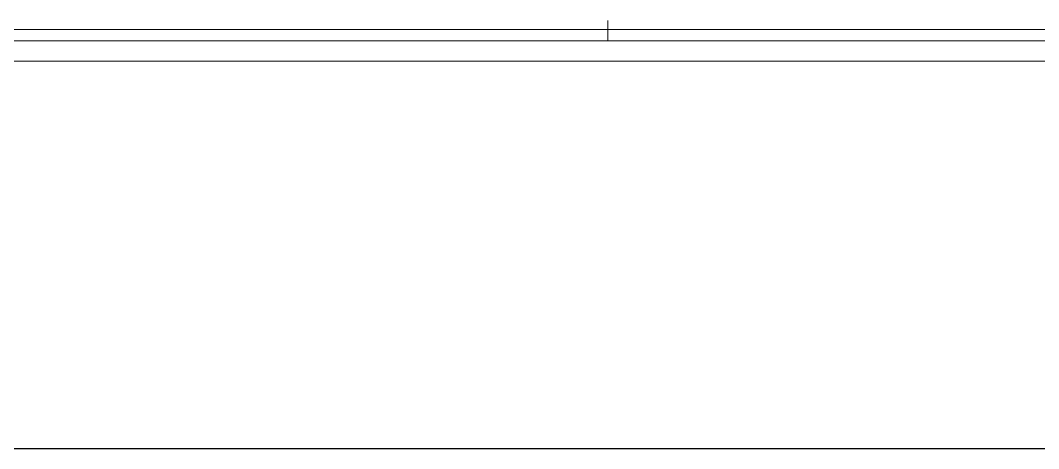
# Model space of a CAD drawing. Header units: metres. Extents: x 6.9 to 88.2, y -7.2 to 15.9.
# Drawn here: x 30.426 to 35.415, y 12.109 to 14.209 of the extents above; entities that cross this region are included whole.
import ezdxf

# ---------------------------------------------------------------- set-up
doc = ezdxf.new("R2010")
doc.units = ezdxf.units.M
doc.layers.get('0').update_dxf_attribs({"lineweight": 9})
doc.layers.add('walls', color=6, linetype='Continuous')

# ---------------------------------------------------------------- blocks, each defined once
blk = doc.blocks.new('secondfloor')
for p, q in [((33.3045, 14.1091), (33.3045, 14.2091)), ((25.6655, 14.1646), (38.9155, 14.1646)), ((38.8435, 14.1091), (25.6655, 14.1091)), ((33.3045, 14.1091), (33.2045, 14.1091)), ((33.4045, 14.1091), (33.3045, 14.1091)), ((25.6655, 14.0091), (38.8435, 14.0091))]:
    blk.add_line(p, q)
at = {"layer": 'walls'}
blk.add_line((30.2588, 12.1091), (38.8435, 12.1091), dxfattribs=at)

msp = doc.modelspace()

# ---------------------------------------------------------------- block references
msp.add_blockref('secondfloor', (0, 0))

doc.saveas('drawing.dxf')
